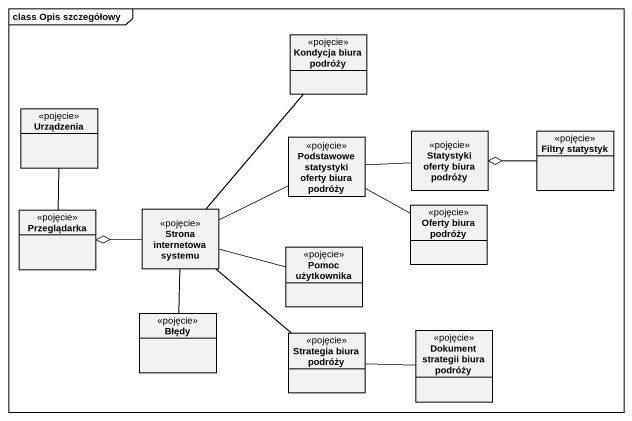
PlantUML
@startuml
mainframe class Opis szczegółowy
hide circle
hide empty members
class "Kondycja biura podróży" as Kondycja_biura_podróży <<pojęcie>>
class Urządzenia <<pojęcie>>
class "Statystyki oferty biura podróży" as Statystyki_oferty_biura <<pojęcie>>
class "Filtry statystyk" as Filtry_statystyk <<pojęcie>>
class "Podstawowe statystyki oferty biura podróży" as Podstawowe_statystyki <<pojęcie>>
class "Oferty biura podróży" as Oferty_biura_podróży <<pojęcie>>
class Przeglądarka <<pojęcie>>
class "Strona internetowa systemu" as Strona_internetowa_systemu <<pojęcie>>
class "Pomoc użytkownika" as Pomoc_użytkownika <<pojęcie>>
class Błędy <<pojęcie>>
class "Strategia biura podróży" as Strategia_biura_podróży <<pojęcie>>
class "Dokument strategii biura podróży" as Dokument_strategii_biura <<pojęcie>>
Urządzenia -- Przeglądarka
Filtry_statystyk -left-o Statystyki_oferty_biura
Podstawowe_statystyki -right- Statystyki_oferty_biura
Podstawowe_statystyki -right- Oferty_biura_podróży
Strona_internetowa_systemu -up- Kondycja_biura_podróży
Strona_internetowa_systemu -right- Podstawowe_statystyki
Strona_internetowa_systemu -left-o Przeglądarka
Strona_internetowa_systemu -right- Pomoc_użytkownika
Strona_internetowa_systemu -- Strategia_biura_podróży
Błędy -up- Strona_internetowa_systemu
Strategia_biura_podróży -right- Dokument_strategii_biura
@enduml
